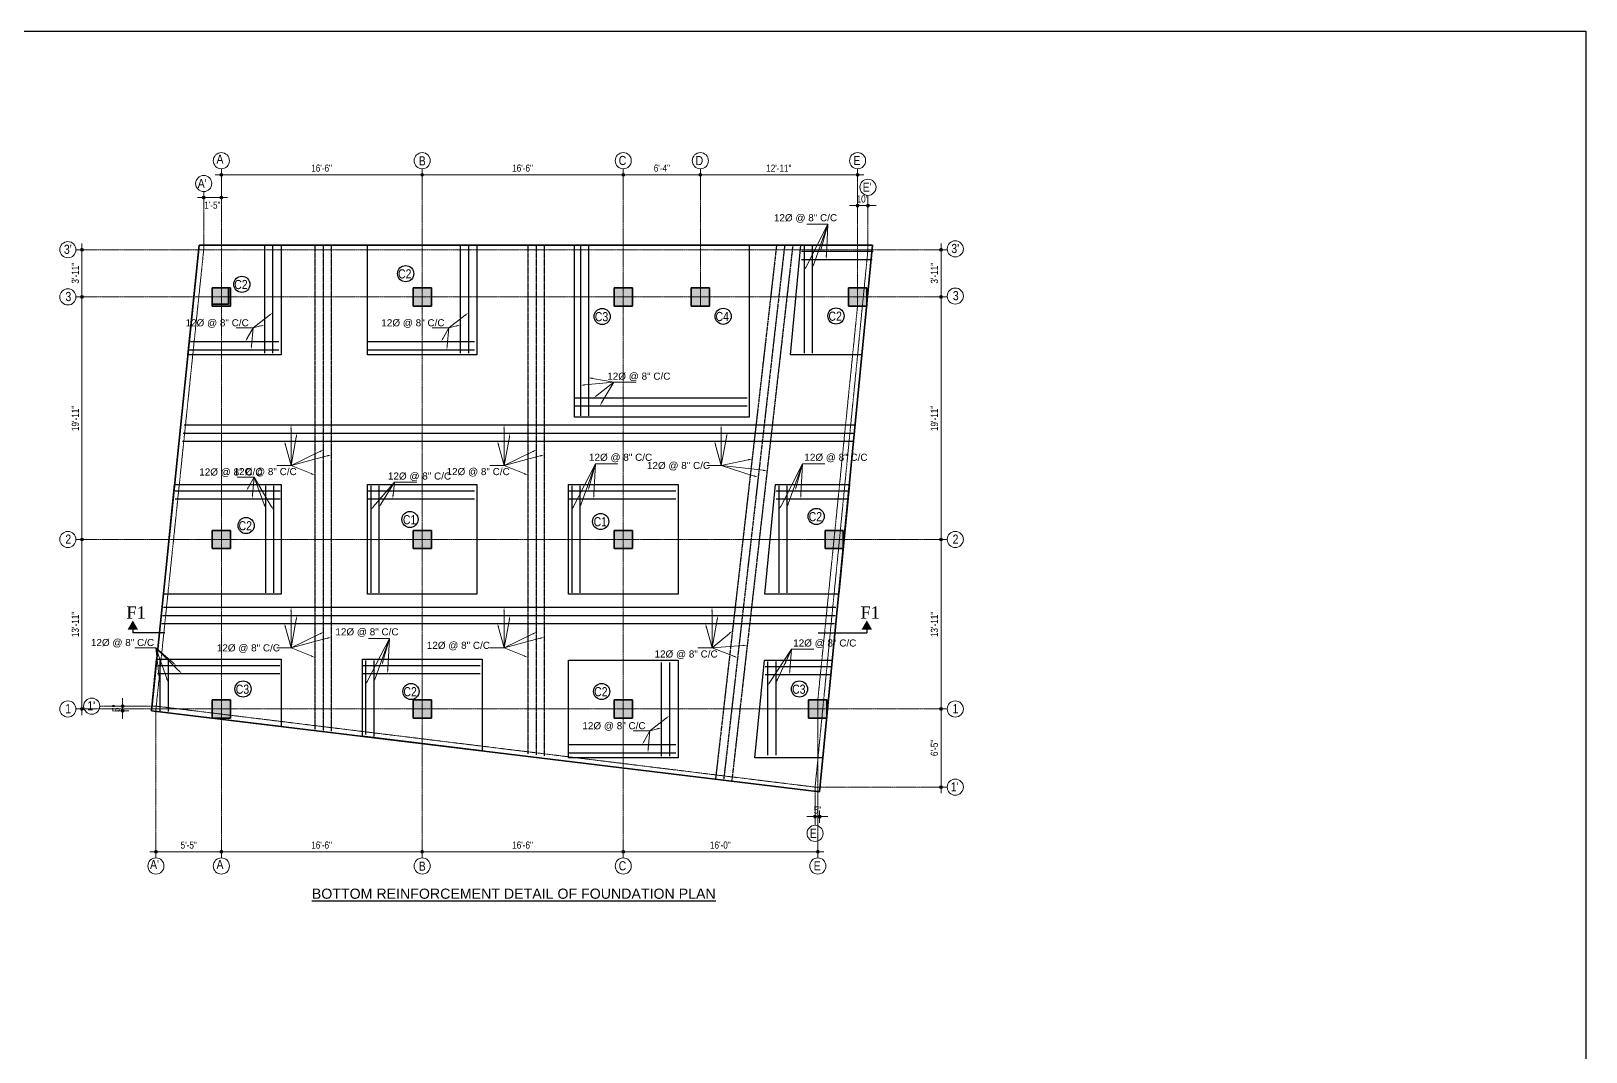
# Model space of a CAD drawing. Header units: inches. Extents: x 57837 to 133168, y 6972 to 27776.
# Drawn here: x 59982 to 61514, y 16733 to 17738 of the extents above; entities that cross this region are included whole.
import ezdxf

# ---------------------------------------------------------------- set-up
doc = ezdxf.new("R2010")
doc.units = ezdxf.units.IN
doc.header["$MEASUREMENT"] = 0
doc.linetypes.add('CENTER', pattern=[2, 1.25, -0.25, 0.25, -0.25])
doc.linetypes.add('CENTER2', pattern=[1.125, 0.75, -0.125, 0.125, -0.125])
for name, color, linetype, lineweight in [('0.15L', 210, 'Continuous', 15), ('CENTER', 9, 'CENTER', 5), ('col', 20, 'Continuous', 35), ('DIM', 2, 'Continuous', 13), ('rod position', 1, 'Continuous', 30)]:
    doc.layers.add(name, color=color, linetype=linetype, lineweight=lineweight)
doc.layers.add('LINE', color=3, linetype='Continuous')
doc.layers.add('text', color=255, linetype='Continuous')
doc.styles.add('Arial', font='arial.ttf', dxfattribs={"height": 6.5})
doc.styles.get("Standard").update_dxf_attribs({"font": 'ARIALN.TTF', "height": 7})
doc.styles.add('style1', font='times.ttf', dxfattribs={"height": 8})

msp = doc.modelspace()

# ---------------------------------------------------------------- hatches: boundary and pattern name
at = {"lineweight": 13}
h = msp.add_hatch(color=256, dxfattribs=at)
edge = h.paths.add_edge_path()
edge.add_arc((60169.3, 17596.9), 1.42, 0, 360)
h = msp.add_hatch(color=256, dxfattribs=at)
edge = h.paths.add_edge_path()
edge.add_arc((60367.3, 17596.9), 1.42, 0, 360)
h = msp.add_hatch(color=256, dxfattribs=at)
edge = h.paths.add_edge_path()
edge.add_arc((60367.3, 17596.9), 1.42, 0, 360)
h = msp.add_hatch(color=256, dxfattribs=at)
edge = h.paths.add_edge_path()
edge.add_arc((60565.5, 17596.9), 1.42, 0, 360)
h = msp.add_hatch(color=256, dxfattribs=at)
edge = h.paths.add_edge_path()
edge.add_arc((60565.5, 17596.9), 1.42, 0, 360)
h = msp.add_hatch(color=256, dxfattribs=at)
edge = h.paths.add_edge_path()
edge.add_arc((60641.5, 17596.9), 1.42, 0, 360)
h = msp.add_hatch(color=256, dxfattribs=at)
edge = h.paths.add_edge_path()
edge.add_arc((60641.5, 17596.9), 1.42, 0, 360)
h = msp.add_hatch(color=256, dxfattribs=at)
edge = h.paths.add_edge_path()
edge.add_arc((60796.5, 17596.9), 1.42, 0, 360)
h = msp.add_hatch(color=256, dxfattribs=at)
edge = h.paths.add_edge_path()
edge.add_arc((60151.9, 17574.4), 1.42, 0, 360)
h = msp.add_hatch(color=256, dxfattribs=at)
edge = h.paths.add_edge_path()
edge.add_arc((60169.3, 17574.4), 1.42, 0, 360)
h = msp.add_hatch(color=256, dxfattribs=at)
edge = h.paths.add_edge_path()
edge.add_arc((60796.5, 17566.5), 1.42, 0, 360)
h = msp.add_hatch(color=256, dxfattribs=at)
edge = h.paths.add_edge_path()
edge.add_arc((60806.7, 17566.5), 1.42, 0, 360)
h = msp.add_hatch(color=256, dxfattribs=at)
edge = h.paths.add_edge_path()
edge.add_arc((60031.9, 17523.1), 1.42, 0, 360)
h = msp.add_hatch(color=256, dxfattribs=at)
edge = h.paths.add_edge_path()
edge.add_arc((60878.8, 17523.1), 1.42, 0, 360)
h = msp.add_hatch(color=256, dxfattribs=at)
edge = h.paths.add_edge_path()
edge.add_arc((60031.9, 17476.6), 1.42, 0, 360)
h = msp.add_hatch(color=256, dxfattribs=at)
edge = h.paths.add_edge_path()
edge.add_arc((60031.9, 17476.6), 1.42, 0, 360)
h = msp.add_hatch(color=256, dxfattribs=at)
edge = h.paths.add_edge_path()
edge.add_arc((60878.8, 17476.6), 1.42, 0, 360)
h = msp.add_hatch(color=256, dxfattribs=at)
edge = h.paths.add_edge_path()
edge.add_arc((60878.8, 17476.6), 1.42, 0, 360)
h = msp.add_hatch(color=256, dxfattribs=at)
edge = h.paths.add_edge_path()
edge.add_arc((60031.9, 17237.6), 1.42, 0, 360)
h = msp.add_hatch(color=256, dxfattribs=at)
edge = h.paths.add_edge_path()
edge.add_arc((60031.9, 17237.6), 1.42, 0, 360)
h = msp.add_hatch(color=256, dxfattribs=at)
edge = h.paths.add_edge_path()
edge.add_arc((60878.8, 17237.6), 1.42, 0, 360)
h = msp.add_hatch(color=256, dxfattribs=at)
edge = h.paths.add_edge_path()
edge.add_arc((60878.8, 17237.6), 1.42, 0, 360)
h = msp.add_hatch(color=256, dxfattribs=at)
edge = h.paths.add_edge_path()
edge.add_arc((60072, 17073.4), 1.42, 0, 360)
h = msp.add_hatch(color=256, dxfattribs=at)
edge = h.paths.add_edge_path()
edge.add_arc((60031.9, 17070.6), 1.42, 0, 360)
h = msp.add_hatch(color=256, dxfattribs=at)
edge = h.paths.add_edge_path()
edge.add_arc((60072, 17068.9), 1.42, 0, 360)
h = msp.add_hatch(color=256, dxfattribs=at)
edge = h.paths.add_edge_path()
edge.add_arc((60878.8, 17070.6), 1.42, 0, 360)
h = msp.add_hatch(color=256, dxfattribs=at)
edge = h.paths.add_edge_path()
edge.add_arc((60878.8, 17070.6), 1.42, 0, 360)
h = msp.add_hatch(color=256, dxfattribs=at)
edge = h.paths.add_edge_path()
edge.add_arc((60878.8, 16993.6), 1.42, 0, 360)
h = msp.add_hatch(color=256, dxfattribs=at)
edge = h.paths.add_edge_path()
edge.add_arc((60754.6, 16964.5), 1.42, 0, 360)
h = msp.add_hatch(color=256, dxfattribs=at)
edge = h.paths.add_edge_path()
edge.add_arc((60759.1, 16964.5), 1.42, 0, 360)
h = msp.add_hatch(color=256, dxfattribs=at)
edge = h.paths.add_edge_path()
edge.add_arc((60104.8, 16929.9), 1.42, 0, 360)
h = msp.add_hatch(color=256, dxfattribs=at)
edge = h.paths.add_edge_path()
edge.add_arc((60169.3, 16929.9), 1.42, 0, 360)
h = msp.add_hatch(color=256, dxfattribs=at)
edge = h.paths.add_edge_path()
edge.add_arc((60169.3, 16929.9), 1.42, 0, 360)
h = msp.add_hatch(color=256, dxfattribs=at)
edge = h.paths.add_edge_path()
edge.add_arc((60367.3, 16929.9), 1.42, 0, 360)
h = msp.add_hatch(color=256, dxfattribs=at)
edge = h.paths.add_edge_path()
edge.add_arc((60367.3, 16929.9), 1.42, 0, 360)
h = msp.add_hatch(color=256, dxfattribs=at)
edge = h.paths.add_edge_path()
edge.add_arc((60565.5, 16929.9), 1.42, 0, 360)
h = msp.add_hatch(color=256, dxfattribs=at)
edge = h.paths.add_edge_path()
edge.add_arc((60565.5, 16929.9), 1.42, 0, 360)
h = msp.add_hatch(color=256, dxfattribs=at)
edge = h.paths.add_edge_path()
edge.add_arc((60757.3, 16929.9), 1.42, 0, 360)
at = {"layer": 'col'}
h = msp.add_hatch(color=256, dxfattribs=at)
h.paths.add_polyline_path([(60358.3, 17467.6), (60376.3, 17467.6), (60376.3, 17485.6), (60358.3, 17485.6)])
h.paths.add_polyline_path([(60358.3, 17061.6), (60376.3, 17061.6), (60376.3, 17079.6), (60358.3, 17079.6)])
h.paths.add_polyline_path([(60160.3, 17061.6), (60178.3, 17061.6), (60178.3, 17079.6), (60160.3, 17079.6)])
h.paths.add_polyline_path([(60160.3, 17467.6), (60178.3, 17467.6), (60178.3, 17485.6), (60160.3, 17485.6)])
h.paths.add_polyline_path([(60160.3, 17228.6), (60178.3, 17228.6), (60178.3, 17246.6), (60160.3, 17246.6)])
h.paths.add_polyline_path([(60358.3, 17228.6), (60376.3, 17228.6), (60376.3, 17246.6), (60358.3, 17246.6)])
h.paths.add_polyline_path([(60748.1, 17061.6), (60766.1, 17061.6), (60766.1, 17079.6), (60748.1, 17079.6)])
h.paths.add_polyline_path([(60764.4, 17228.6), (60782.4, 17228.6), (60782.4, 17246.6), (60764.4, 17246.6)])
h.paths.add_polyline_path([(60556.5, 17061.6), (60574.5, 17061.6), (60574.5, 17079.6), (60556.5, 17079.6)])
h.paths.add_polyline_path([(60556.5, 17228.6), (60574.5, 17228.6), (60574.5, 17246.6), (60556.5, 17246.6)])
h.paths.add_polyline_path([(60787.5, 17467.6), (60805.5, 17467.6), (60805.5, 17485.6), (60787.5, 17485.6)])
h.paths.add_polyline_path([(60632.5, 17467.6), (60650.5, 17467.6), (60650.5, 17485.6), (60632.5, 17485.6)])
h.paths.add_polyline_path([(60556.5, 17467.6), (60574.5, 17467.6), (60574.5, 17485.6), (60556.5, 17485.6)])

# ---------------------------------------------------------------- linework, layer by layer
at = {"color": 1}
for p, q in [((58634.5, 17738.5), (61514.5, 17738.5)), ((61514.5, 17738.5), (61514.5, 15631.1))]:
    msp.add_line(p, q, dxfattribs=at)
at = {"lineweight": 13}
for p, q in [((60175.3, 17596.9), (60163.3, 17596.9)), ((60169.3, 17590.9), (60169.3, 17602.9)), ((60361.3, 17596.9), (60373.3, 17596.9)), ((60373.3, 17596.9), (60361.3, 17596.9)), ((60367.3, 17602.9), (60367.3, 17590.9)), ((60367.3, 17590.9), (60367.3, 17602.9)), ((60571.5, 17596.9), (60559.5, 17596.9)), ((60559.5, 17596.9), (60571.5, 17596.9)), ((60565.5, 17590.9), (60565.5, 17602.9)), ((60565.5, 17602.9), (60565.5, 17590.9)), ((60635.5, 17596.9), (60647.5, 17596.9)), ((60647.5, 17596.9), (60635.5, 17596.9)), ((60641.5, 17602.9), (60641.5, 17590.9)), ((60641.5, 17590.9), (60641.5, 17602.9)), ((60790.5, 17596.9), (60802.5, 17596.9)), ((60796.5, 17602.9), (60796.5, 17590.9)), ((60157.9, 17574.4), (60145.9, 17574.4)), ((60151.9, 17568.4), (60151.9, 17580.4)), ((60163.3, 17574.4), (60175.3, 17574.4)), ((60169.3, 17580.4), (60169.3, 17568.4)), ((60790.5, 17566.5), (60802.5, 17566.5)), ((60796.5, 17572.5), (60796.5, 17560.5)), ((60812.7, 17566.5), (60800.7, 17566.5)), ((60806.7, 17560.5), (60806.7, 17572.5)), ((60025.9, 17523.1), (60037.9, 17523.1)), ((60031.9, 17517.1), (60031.9, 17529.1)), ((60872.8, 17523.1), (60884.8, 17523.1)), ((60878.8, 17517.1), (60878.8, 17529.1)), ((60037.9, 17476.6), (60025.9, 17476.6)), ((60025.9, 17476.6), (60037.9, 17476.6)), ((60031.9, 17482.6), (60031.9, 17470.6)), ((60031.9, 17470.6), (60031.9, 17482.6)), ((60872.8, 17476.6), (60884.8, 17476.6)), ((60884.8, 17476.6), (60872.8, 17476.6)), ((60878.8, 17470.6), (60878.8, 17482.6)), ((60878.8, 17482.6), (60878.8, 17470.6)), ((60031.9, 17231.6), (60031.9, 17243.6)), ((60031.9, 17243.6), (60031.9, 17231.6)), ((60878.8, 17231.6), (60878.8, 17243.6)), ((60878.8, 17243.6), (60878.8, 17231.6)), ((60025.9, 17237.6), (60037.9, 17237.6)), ((60037.9, 17237.6), (60025.9, 17237.6)), ((60872.8, 17237.6), (60884.8, 17237.6)), ((60884.8, 17237.6), (60872.8, 17237.6)), ((60031.9, 17076.6), (60031.9, 17064.6)), ((60072, 17079.4), (60072, 17067.4)), ((60072, 17062.9), (60072, 17074.9)), ((60878.8, 17076.6), (60878.8, 17064.6)), ((60878.8, 17064.6), (60878.8, 17076.6)), ((60037.9, 17070.6), (60025.9, 17070.6)), ((60078, 17073.4), (60066, 17073.4)), ((60066, 17068.9), (60078, 17068.9)), ((60884.8, 17070.6), (60872.8, 17070.6)), ((60872.8, 17070.6), (60884.8, 17070.6)), ((60878.8, 16999.6), (60878.8, 16987.6)), ((60884.8, 16993.6), (60872.8, 16993.6)), ((60754.6, 16970.5), (60754.6, 16958.5)), ((60759.1, 16958.5), (60759.1, 16970.5)), ((60748.6, 16964.5), (60760.6, 16964.5)), ((60765.1, 16964.5), (60753.1, 16964.5)), ((60110.8, 16929.9), (60098.8, 16929.9)), ((60104.8, 16923.9), (60104.8, 16935.9)), ((60175.3, 16929.9), (60163.3, 16929.9)), ((60163.3, 16929.9), (60175.3, 16929.9)), ((60169.3, 16923.9), (60169.3, 16935.9)), ((60169.3, 16935.9), (60169.3, 16923.9)), ((60361.3, 16929.9), (60373.3, 16929.9)), ((60373.3, 16929.9), (60361.3, 16929.9)), ((60367.3, 16935.9), (60367.3, 16923.9)), ((60367.3, 16923.9), (60367.3, 16935.9)), ((60559.5, 16929.9), (60571.5, 16929.9)), ((60571.5, 16929.9), (60559.5, 16929.9)), ((60565.5, 16935.9), (60565.5, 16923.9)), ((60565.5, 16923.9), (60565.5, 16935.9)), ((60751.3, 16929.9), (60763.3, 16929.9)), ((60757.3, 16935.9), (60757.3, 16923.9))]:
    msp.add_line(p, q, dxfattribs=at)
at = {"color": 6}
for p, q in [((60136.3, 17419.6), (60147.4, 17527.6)), ((60147.4, 17527.6), (60228.3, 17527.6)), ((60228.3, 17527.6), (60228.3, 17419.6)), ((60313.3, 17527.6), (60421.3, 17527.6)), ((60313.3, 17419.6), (60313.3, 17527.6)), ((60421.3, 17527.6), (60421.3, 17419.6)), ((60517.5, 17527.6), (60689.5, 17527.6)), ((60517.5, 17358), (60517.5, 17527.6)), ((60689.5, 17527.6), (60689.5, 17358)), ((60730.2, 17419.6), (60740.7, 17527.6)), ((60740.7, 17527.6), (60811.2, 17527.6)), ((60811.2, 17527.6), (60800.7, 17419.6)), ((60228.3, 17419.6), (60136.3, 17419.6)), ((60421.3, 17419.6), (60313.3, 17419.6)), ((60800.7, 17419.6), (60730.2, 17419.6)), ((60689.5, 17358), (60517.5, 17358)), ((60112.1, 17183.6), (60123.2, 17291.6)), ((60123.2, 17291.6), (60228.3, 17291.6)), ((60228.3, 17291.6), (60228.3, 17183.6)), ((60313.3, 17291.6), (60421.3, 17291.6)), ((60313.3, 17183.6), (60313.3, 17291.6)), ((60421.3, 17291.6), (60421.3, 17183.6)), ((60511.5, 17291.6), (60619.5, 17291.6)), ((60511.5, 17183.6), (60511.5, 17291.6)), ((60619.5, 17291.6), (60619.5, 17183.6)), ((60705, 17183.6), (60715.6, 17291.6)), ((60715.6, 17291.6), (60788.4, 17291.6)), ((60788.4, 17291.6), (60777.9, 17183.6)), ((60228.3, 17183.6), (60112.1, 17183.6)), ((60421.3, 17183.6), (60313.3, 17183.6)), ((60619.5, 17183.6), (60511.5, 17183.6)), ((60777.9, 17183.6), (60705, 17183.6)), ((60100.3, 17068.9), (60105.5, 17119.6)), ((60105.5, 17119.6), (60228.3, 17119.6)), ((60228.3, 17119.6), (60228.3, 17053.4)), ((60308.3, 17119.6), (60426.3, 17119.6)), ((60308.3, 17043.7), (60308.3, 17119.6)), ((60426.3, 17119.6), (60426.3, 17029.4)), ((60511.5, 17118.6), (60619.5, 17118.6)), ((60511.5, 17022.6), (60511.5, 17118.6)), ((60619.5, 17118.6), (60619.5, 17022.6)), ((60695.2, 17022.6), (60704.6, 17118.6)), ((60704.6, 17118.6), (60771.6, 17118.6)), ((60771.6, 17118.6), (60762.4, 17022.6)), ((60228.3, 17053.4), (60100.3, 17068.9)), ((60426.3, 17029.4), (60308.3, 17043.7)), ((60619.5, 17022.6), (60511.5, 17022.6)), ((60762.4, 17022.6), (60695.2, 17022.6))]:
    msp.add_line(p, q, dxfattribs=at)
at = {"lineweight": 13}
for centre in [(60169.3, 17596.9), (60367.3, 17596.9), (60367.3, 17596.9), (60565.5, 17596.9), (60565.5, 17596.9), (60641.5, 17596.9), (60641.5, 17596.9), (60796.5, 17596.9), (60151.9, 17574.4), (60169.3, 17574.4), (60796.5, 17566.5), (60806.7, 17566.5), (60031.9, 17523.1), (60878.8, 17523.1), (60031.9, 17476.6), (60031.9, 17476.6), (60878.8, 17476.6), (60878.8, 17476.6), (60031.9, 17237.6), (60031.9, 17237.6), (60878.8, 17237.6), (60878.8, 17237.6), (60072, 17073.4), (60031.9, 17070.6), (60072, 17068.9), (60878.8, 17070.6), (60878.8, 17070.6), (60878.8, 16993.6), (60754.6, 16964.5), (60759.1, 16964.5), (60104.8, 16929.9), (60169.3, 16929.9), (60169.3, 16929.9), (60367.3, 16929.9), (60367.3, 16929.9), (60565.5, 16929.9), (60565.5, 16929.9), (60757.3, 16929.9)]:
    msp.add_circle(centre, 1.42, dxfattribs=at)
at = {"layer": '0.15L', "lineweight": 18}
for centre in [(60169.3, 17610.8), (60367.3, 17610.8), (60565.5, 17610.8), (60641.5, 17610.8), (60796.5, 17610.8), (60151.9, 17588.3), (60806.7, 17584.6), (60018, 17523.1), (60892.8, 17523.9), (60018, 17476.6), (60892.8, 17477.4), (60018, 17237.6), (60892.8, 17237.6), (60018, 17070.6), (60041.5, 17073.4), (60892.8, 17070.6), (60892.8, 16993.6), (60754.6, 16948), (60104.8, 16915.9), (60169.3, 16915.9), (60367.3, 16915.9), (60565.5, 16915.9), (60757.3, 16915.9)]:
    msp.add_circle(centre, 7.95, dxfattribs=at)
at = {"layer": 'CENTER'}
for p, q in [((60169.3, 17596.9), (60169.3, 16929.9)), ((60367.3, 17596.9), (60367.3, 16929.9)), ((60565.5, 17596.9), (60565.5, 16929.9)), ((60641.5, 17602.9), (60641.5, 17467.6)), ((60796.5, 17468), (60796.5, 17596.9)), ((60884.8, 17476.6), (60031.9, 17476.6)), ((60757.3, 17079.6), (60796.5, 17468)), ((60884.8, 17237.6), (60031.9, 17237.6)), ((60757.3, 16929.9), (60757.3, 17079.6)), ((60884.8, 17070.6), (60031.9, 17070.6))]:
    msp.add_line(p, q, dxfattribs=at)
at = {"layer": 'CENTER', "color": 8, "true_color": 0x707070}
for p, q in [((60151.9, 17523.1), (60151.9, 17580.4)), ((60806.7, 17576.6), (60806.7, 17523.1)), ((60884.8, 17523.1), (60031.9, 17523.1)), ((60104.8, 17070.6), (60151.9, 17523.1)), ((60806.7, 17523.1), (60754.6, 16993.6)), ((60049.5, 17073.4), (60105.1, 17073.4)), ((60104.8, 16923.9), (60104.8, 17070.6)), ((60105.1, 17073.4), (60754.6, 16993.6)), ((60754.6, 16993.6), (60884.8, 16993.6)), ((60754.6, 16993.6), (60754.6, 16956))]:
    msp.add_line(p, q, dxfattribs=at)
at = {"layer": 'col'}
for p, q in [((60147.4, 17527.6), (60100.3, 17068.9)), ((60811.2, 17527.6), (60147.4, 17527.6)), ((60759.1, 16989.1), (60811.2, 17527.6)), ((60178.3, 17485.6), (60160.3, 17485.6)), ((60160.3, 17485.6), (60160.3, 17467.6)), ((60176.3, 17485.6), (60160.3, 17485.6)), ((60160.3, 17485.6), (60160.3, 17469.6)), ((60176.3, 17469.6), (60176.3, 17485.6)), ((60178.3, 17467.6), (60178.3, 17485.6)), ((60376.3, 17485.6), (60358.3, 17485.6)), ((60358.3, 17485.6), (60358.3, 17467.6)), ((60376.3, 17467.6), (60376.3, 17485.6)), ((60574.5, 17485.6), (60556.5, 17485.6)), ((60556.5, 17485.6), (60556.5, 17467.6)), ((60574.5, 17467.6), (60574.5, 17485.6)), ((60650.5, 17485.6), (60632.5, 17485.6)), ((60632.5, 17485.6), (60632.5, 17467.6)), ((60650.5, 17467.6), (60650.5, 17485.6)), ((60805.5, 17485.6), (60787.5, 17485.6)), ((60787.5, 17485.6), (60787.5, 17467.6)), ((60805.5, 17467.6), (60805.5, 17485.6)), ((60160.3, 17469.6), (60176.3, 17469.6)), ((60160.3, 17467.6), (60178.3, 17467.6)), ((60358.3, 17467.6), (60376.3, 17467.6)), ((60556.5, 17467.6), (60574.5, 17467.6)), ((60632.5, 17467.6), (60650.5, 17467.6)), ((60787.5, 17467.6), (60805.5, 17467.6)), ((60178.3, 17246.6), (60160.3, 17246.6)), ((60160.3, 17246.6), (60160.3, 17228.6)), ((60178.3, 17228.6), (60178.3, 17246.6)), ((60376.3, 17246.6), (60358.3, 17246.6)), ((60358.3, 17246.6), (60358.3, 17228.6)), ((60376.3, 17228.6), (60376.3, 17246.6)), ((60574.5, 17246.6), (60556.5, 17246.6)), ((60556.5, 17246.6), (60556.5, 17228.6)), ((60574.5, 17228.6), (60574.5, 17246.6)), ((60782.4, 17246.6), (60764.4, 17246.6)), ((60764.4, 17246.6), (60764.4, 17228.6)), ((60782.4, 17228.6), (60782.4, 17246.6)), ((60160.3, 17228.6), (60178.3, 17228.6)), ((60358.3, 17228.6), (60376.3, 17228.6)), ((60556.5, 17228.6), (60574.5, 17228.6)), ((60764.4, 17228.6), (60782.4, 17228.6)), ((60178.3, 17079.6), (60160.3, 17079.6)), ((60160.3, 17079.6), (60160.3, 17061.6)), ((60178.3, 17061.6), (60178.3, 17079.6)), ((60376.3, 17079.6), (60358.3, 17079.6)), ((60358.3, 17079.6), (60358.3, 17061.6)), ((60376.3, 17061.6), (60376.3, 17079.6)), ((60574.5, 17079.6), (60556.5, 17079.6)), ((60556.5, 17079.6), (60556.5, 17061.6)), ((60574.5, 17061.6), (60574.5, 17079.6)), ((60766.1, 17079.6), (60748.1, 17079.6)), ((60748.1, 17079.6), (60748.1, 17061.6)), ((60766.1, 17061.6), (60766.1, 17079.6)), ((60100.3, 17068.9), (60759.1, 16989.1)), ((60160.3, 17061.6), (60178.3, 17061.6)), ((60358.3, 17061.6), (60376.3, 17061.6)), ((60556.5, 17061.6), (60574.5, 17061.6)), ((60748.1, 17061.6), (60766.1, 17061.6))]:
    msp.add_line(p, q, dxfattribs=at)
at = {"layer": 'DIM'}
for p, q in [((60173.3, 17596.9), (60363.3, 17596.9)), ((60561.5, 17596.9), (60371.3, 17596.9)), ((60569.5, 17596.9), (60637.5, 17596.9)), ((60645.5, 17596.9), (60792.5, 17596.9)), ((60165.3, 17574.4), (60155.9, 17574.4)), ((60792.5, 17566.5), (60788.5, 17566.5)), ((60796.5, 17566.5), (60806.7, 17566.5)), ((60810.7, 17566.5), (60814.7, 17566.5)), ((60031.9, 17480.6), (60031.9, 17519.1)), ((60878.8, 17519.1), (60878.8, 17480.6)), ((60031.9, 17472.6), (60031.9, 17241.6)), ((60878.8, 17241.6), (60878.8, 17472.6)), ((60031.9, 17074.6), (60031.9, 17233.6)), ((60878.8, 17074.6), (60878.8, 17233.6)), ((60072, 17077.4), (60072, 17081.4)), ((60072, 17068.9), (60072, 17073.4)), ((60072, 17064.9), (60072, 17060.9)), ((60878.8, 17066.6), (60878.8, 16997.6)), ((60750.6, 16964.5), (60746.6, 16964.5)), ((60754.6, 16964.5), (60759.1, 16964.5)), ((60763.1, 16964.5), (60767.1, 16964.5)), ((60165.3, 16929.9), (60108.8, 16929.9)), ((60173.3, 16929.9), (60363.3, 16929.9)), ((60371.3, 16929.9), (60561.5, 16929.9)), ((60569.5, 16929.9), (60753.3, 16929.9))]:
    msp.add_line(p, q, dxfattribs=at)
at = {"layer": 'DIM', "lineweight": 13}
for p, q in [((60745.7, 17506.2), (60767.3, 17548.1)), ((60767.3, 17548.1), (60746.5, 17548.1)), ((60767.3, 17548.1), (60746.5, 17548.1)), ((60767.3, 17548.1), (60746.5, 17548.1)), ((60767.3, 17548.1), (60746.5, 17548.1)), ((60753.2, 17508.7), (60767.3, 17548.1)), ((60760.9, 17525.3), (60767.3, 17548.1)), ((60765.7, 17517.5), (60767.3, 17548.1)), ((60216.7, 17458.5), (60200.5, 17446.1)), ((60409.7, 17458.5), (60393.5, 17446.1)), ((60200.5, 17446.1), (60184, 17446.1)), ((60200.5, 17446.1), (60184, 17446.1)), ((60200.5, 17446.1), (60184, 17446.1)), ((60200.5, 17446.1), (60184, 17446.1)), ((60194.9, 17436), (60200.5, 17446.1)), ((60199, 17428.5), (60200.5, 17446.1)), ((60208, 17448), (60200.5, 17446.1)), ((60393.5, 17446.1), (60377, 17446.1)), ((60393.5, 17446.1), (60377, 17446.1)), ((60393.5, 17446.1), (60377, 17446.1)), ((60393.5, 17446.1), (60377, 17446.1)), ((60387.9, 17436), (60393.5, 17446.1)), ((60392, 17428.5), (60393.5, 17446.1)), ((60401, 17448), (60393.5, 17446.1)), ((60527.2, 17389.8), (60556.2, 17392.5)), ((60535.2, 17396.3), (60556.2, 17392.5)), ((60539.9, 17379.8), (60556.2, 17392.5)), ((60544.4, 17372.8), (60556.2, 17392.5)), ((60556.2, 17392.5), (60578.2, 17392.5)), ((60556.2, 17392.5), (60578.2, 17392.5)), ((60556.2, 17392.5), (60578.2, 17392.5)), ((60556.2, 17392.5), (60578.2, 17392.5)), ((60238, 17346.5), (60238, 17310.4)), ((60243.2, 17338.5), (60238, 17310.4)), ((60448, 17346.5), (60448, 17310.4)), ((60453.2, 17338.5), (60448, 17310.4)), ((60662, 17346.5), (60662, 17310.4)), ((60667.2, 17338.5), (60662, 17310.4)), ((60232.5, 17330.6), (60238, 17310.4)), ((60266.4, 17324.2), (60238, 17310.4)), ((60442.5, 17330.6), (60448, 17310.4)), ((60476.4, 17324.2), (60448, 17310.4)), ((60656.5, 17330.6), (60662, 17310.4)), ((60238, 17310.4), (60224, 17310.4)), ((60273.6, 17319.9), (60238, 17310.4)), ((60257.8, 17302.5), (60238, 17310.4)), ((60448, 17310.4), (60434, 17310.4)), ((60483.6, 17319.9), (60448, 17310.4)), ((60467.8, 17302.5), (60448, 17310.4)), ((60516.6, 17270.2), (60538.2, 17312.1)), ((60524.1, 17272.7), (60538.2, 17312.1)), ((60531.8, 17289.3), (60538.2, 17312.1)), ((60536.6, 17281.5), (60538.2, 17312.1)), ((60538.2, 17312.1), (60560.2, 17312.1)), ((60538.2, 17312.1), (60560.2, 17312.1)), ((60538.2, 17312.1), (60560.2, 17312.1)), ((60538.2, 17312.1), (60560.2, 17312.1)), ((60662, 17310.4), (60648, 17310.4)), ((60688.6, 17316.1), (60662, 17310.4)), ((60694.7, 17300.1), (60662, 17310.4)), ((60703.3, 17305.8), (60662, 17310.4)), ((60720.7, 17270.2), (60742.3, 17312.1)), ((60728.2, 17272.7), (60742.3, 17312.1)), ((60735.9, 17289.3), (60742.3, 17312.1)), ((60740.7, 17281.5), (60742.3, 17312.1)), ((60742.3, 17312.1), (60764.3, 17312.1)), ((60742.3, 17312.1), (60764.3, 17312.1)), ((60742.3, 17312.1), (60764.3, 17312.1)), ((60742.3, 17312.1), (60764.3, 17312.1)), ((60201.5, 17299.1), (60185, 17299.1)), ((60201.5, 17299.1), (60185, 17299.1)), ((60201.5, 17299.1), (60185, 17299.1)), ((60201.5, 17299.1), (60185, 17299.1)), ((60195.9, 17289), (60201.5, 17299.1)), ((60200, 17281.5), (60201.5, 17299.1)), ((60218.8, 17269.9), (60201.5, 17299.1)), ((60211.5, 17272.2), (60201.5, 17299.1)), ((60319.1, 17269.7), (60340, 17294.1)), ((60326.6, 17272.4), (60340, 17294.1)), ((60335.1, 17288.5), (60340, 17294.1)), ((60338.6, 17281.5), (60340, 17294.1)), ((60340, 17294.1), (60362, 17294.1)), ((60340, 17294.1), (60362, 17294.1)), ((60340, 17294.1), (60362, 17294.1)), ((60340, 17294.1), (60362, 17294.1)), ((60238, 17166.8), (60238, 17130.7)), ((60448, 17166.8), (60448, 17130.7)), ((60653, 17166.8), (60653, 17130.7)), ((60243.2, 17158.9), (60238, 17130.7)), ((60453.2, 17158.9), (60448, 17130.7)), ((60658.2, 17158.9), (60653, 17130.7)), ((60232.5, 17151), (60238, 17130.7)), ((60266.4, 17144.6), (60238, 17130.7)), ((60273.6, 17140.3), (60238, 17130.7)), ((60313.4, 17098.2), (60335, 17140.1)), ((60335, 17140.1), (60314.2, 17140.1)), ((60335, 17140.1), (60314.2, 17140.1)), ((60335, 17140.1), (60314.2, 17140.1)), ((60335, 17140.1), (60314.2, 17140.1)), ((60320.9, 17100.7), (60335, 17140.1)), ((60328.6, 17117.3), (60335, 17140.1)), ((60333.4, 17109.5), (60335, 17140.1)), ((60442.5, 17151), (60448, 17130.7)), ((60476.4, 17144.6), (60448, 17130.7)), ((60483.6, 17140.3), (60448, 17130.7)), ((60647.5, 17151), (60653, 17130.7)), ((60670.1, 17145.1), (60653, 17130.7)), ((60104.8, 17130.7), (60083.9, 17130.7)), ((60104.8, 17130.7), (60083.9, 17130.7)), ((60104.8, 17130.7), (60083.9, 17130.7)), ((60104.8, 17130.7), (60083.9, 17130.7)), ((60115.4, 17100.7), (60104.8, 17130.7)), ((60121.7, 17116.1), (60104.8, 17130.7)), ((60108.3, 17098.6), (60104.8, 17130.7)), ((60127.5, 17108.3), (60104.8, 17130.7)), ((60238, 17130.7), (60224, 17130.7)), ((60257.8, 17122.8), (60238, 17130.7)), ((60448, 17130.7), (60434, 17130.7)), ((60467.8, 17122.8), (60448, 17130.7)), ((60653, 17130.7), (60639, 17130.7)), ((60683.7, 17133.1), (60653, 17130.7)), ((60674.4, 17122.6), (60653, 17130.7)), ((60710, 17097), (60731.3, 17129.6)), ((60717.5, 17099.6), (60731.3, 17129.6)), ((60725.4, 17116.2), (60731.3, 17129.6)), ((60729.8, 17108.5), (60731.3, 17129.6)), ((60731.3, 17129.6), (60753.3, 17129.6)), ((60731.3, 17129.6), (60753.3, 17129.6)), ((60731.3, 17129.6), (60753.3, 17129.6)), ((60731.3, 17129.6), (60753.3, 17129.6)), ((60607.9, 17061.5), (60591.7, 17049.1)), ((60591.7, 17049.1), (60575.2, 17049.1)), ((60591.7, 17049.1), (60575.2, 17049.1)), ((60591.7, 17049.1), (60575.2, 17049.1)), ((60591.7, 17049.1), (60575.2, 17049.1)), ((60586.1, 17039), (60591.7, 17049.1)), ((60590.2, 17031.5), (60591.7, 17049.1)), ((60599.2, 17051), (60591.7, 17049.1))]:
    msp.add_line(p, q, dxfattribs=at)
for points in [[(60761.6, 17525.2), (60759.8, 17521.5), (60760.3, 17525.5)], [(60746.3, 17505.9), (60743.8, 17502.6), (60745.1, 17506.5)], [(60753.8, 17508.5), (60751.8, 17505), (60752.6, 17509)], [(60766.4, 17517.4), (60765.5, 17513.5), (60765, 17517.5)], [(60216.3, 17459.1), (60219.8, 17461), (60217.1, 17458)], [(60409.3, 17459.1), (60412.8, 17461), (60410.1, 17458)], [(60207.8, 17448.6), (60211.8, 17449), (60208.1, 17447.4)], [(60400.8, 17448.6), (60404.8, 17449), (60401.1, 17447.4)], [(60195.5, 17435.7), (60193, 17432.5), (60194.3, 17436.3)], [(60199.6, 17428.4), (60198.6, 17424.5), (60198.3, 17428.5)], [(60388.5, 17435.7), (60386, 17432.5), (60387.3, 17436.3)], [(60392.6, 17428.4), (60391.6, 17424.5), (60391.3, 17428.5)], [(60535.1, 17395.6), (60531.2, 17397), (60535.3, 17396.9)], [(60527.3, 17389.2), (60523.2, 17389.5), (60527.2, 17390.5)], [(60540.3, 17379.3), (60536.7, 17377.3), (60539.5, 17380.3)], [(60545, 17372.4), (60542.4, 17369.3), (60543.9, 17373.1)], [(60237.3, 17346.5), (60238, 17350.5), (60238.6, 17346.5)], [(60242.6, 17338.7), (60244, 17342.5), (60243.9, 17338.4)], [(60447.3, 17346.5), (60448, 17350.5), (60448.6, 17346.5)], [(60452.6, 17338.7), (60454, 17342.5), (60453.9, 17338.4)], [(60661.3, 17346.5), (60662, 17350.5), (60662.6, 17346.5)], [(60666.6, 17338.7), (60668, 17342.5), (60667.9, 17338.4)], [(60231.9, 17330.4), (60231.5, 17334.5), (60233.2, 17330.8)], [(60266.1, 17324.8), (60270, 17326), (60266.7, 17323.6)], [(60273.4, 17320.6), (60277.5, 17321), (60273.8, 17319.3)], [(60441.9, 17330.4), (60441.5, 17334.5), (60443.2, 17330.8)], [(60476.1, 17324.8), (60480, 17326), (60476.7, 17323.6)], [(60483.4, 17320.6), (60487.5, 17321), (60483.8, 17319.3)], [(60655.9, 17330.4), (60655.5, 17334.5), (60657.2, 17330.8)], [(60688.4, 17316.7), (60692.5, 17316.9), (60688.7, 17315.4)], [(60703.4, 17306.4), (60707.3, 17305.3), (60703.2, 17305.1)], [(60258, 17303.1), (60261.5, 17301), (60257.5, 17301.8)], [(60468, 17303.1), (60471.5, 17301), (60467.5, 17301.8)], [(60532.5, 17289.2), (60530.7, 17285.5), (60531.2, 17289.5)], [(60694.9, 17300.8), (60698.5, 17298.9), (60694.5, 17299.5)], [(60736.5, 17289.2), (60734.8, 17285.5), (60735.3, 17289.5)], [(60196.5, 17288.7), (60194, 17285.5), (60195.3, 17289.3)], [(60200.6, 17281.4), (60199.6, 17277.5), (60199.3, 17281.5)], [(60335.7, 17288.1), (60332.5, 17285.5), (60334.6, 17288.9)], [(60339.3, 17281.4), (60338.2, 17277.5), (60337.9, 17281.5)], [(60537.2, 17281.4), (60536.4, 17277.5), (60535.9, 17281.5)], [(60741.3, 17281.4), (60740.5, 17277.5), (60740, 17281.5)], [(60212.1, 17272.5), (60212.8, 17268.5), (60210.8, 17272)], [(60219.4, 17270.3), (60220.8, 17266.5), (60218.2, 17269.6)], [(60319.6, 17269.2), (60316.5, 17266.6), (60318.6, 17270.1)], [(60327.2, 17272), (60324.5, 17269), (60326.1, 17272.7)], [(60517.2, 17269.9), (60514.7, 17266.6), (60516, 17270.5)], [(60524.7, 17272.5), (60522.7, 17269), (60523.5, 17273)], [(60721.2, 17269.9), (60718.8, 17266.6), (60720.1, 17270.5)], [(60728.8, 17272.5), (60726.8, 17269), (60727.5, 17273)], [(60237.3, 17166.8), (60238, 17170.8), (60238.6, 17166.8)], [(60447.3, 17166.8), (60448, 17170.8), (60448.6, 17166.8)], [(60652.3, 17166.8), (60653, 17170.8), (60653.6, 17166.8)], [(60231.9, 17150.8), (60231.5, 17154.8), (60233.2, 17151.1)], [(60242.6, 17159), (60244, 17162.8), (60243.9, 17158.8)], [(60441.9, 17150.8), (60441.5, 17154.8), (60443.2, 17151.1)], [(60452.6, 17159), (60454, 17162.8), (60453.9, 17158.8)], [(60646.9, 17150.8), (60646.5, 17154.8), (60648.2, 17151.1)], [(60657.6, 17159), (60659, 17162.8), (60658.9, 17158.8)], [(60266.1, 17145.2), (60270, 17146.3), (60266.7, 17144)], [(60273.4, 17140.9), (60277.5, 17141.3), (60273.8, 17139.6)], [(60476.1, 17145.2), (60480, 17146.3), (60476.7, 17144)], [(60483.4, 17140.9), (60487.5, 17141.3), (60483.8, 17139.6)], [(60669.6, 17145.6), (60673.1, 17147.7), (60670.5, 17144.6)], [(60258, 17123.4), (60261.5, 17121.3), (60257.5, 17122.2)], [(60468, 17123.4), (60471.5, 17121.3), (60467.5, 17122.2)], [(60674.7, 17123.2), (60678.2, 17121.1), (60674.2, 17121.9)], [(60683.6, 17133.8), (60687.7, 17133.5), (60683.7, 17132.5)], [(60122.1, 17116.6), (60124.7, 17113.5), (60121.2, 17115.6)], [(60128, 17108.8), (60130.3, 17105.5), (60127, 17107.8)], [(60329.3, 17117.2), (60327.5, 17113.5), (60328, 17117.5)], [(60334, 17109.4), (60333.2, 17105.5), (60332.7, 17109.5)], [(60726, 17115.9), (60723.8, 17112.5), (60724.8, 17116.4)], [(60730.4, 17108.4), (60729.5, 17104.5), (60729.1, 17108.5)], [(60108.9, 17098.7), (60108.7, 17094.6), (60107.6, 17098.5)], [(60116, 17101), (60116.7, 17097), (60114.7, 17100.5)], [(60314, 17097.9), (60311.5, 17094.6), (60312.8, 17098.5)], [(60321.5, 17100.5), (60319.5, 17097), (60320.3, 17101)], [(60710.6, 17096.6), (60707.8, 17093.6), (60709.4, 17097.3)], [(60718.1, 17099.3), (60715.8, 17096), (60716.9, 17099.9)], [(60607.5, 17062.1), (60611, 17064), (60608.3, 17061)], [(60599, 17051.7), (60603, 17052), (60599.3, 17050.4)], [(60586.7, 17038.7), (60584.2, 17035.5), (60585.5, 17039.3)], [(60590.8, 17031.4), (60589.8, 17027.5), (60589.5, 17031.5)]]:
    msp.add_solid(points, dxfattribs=at)
at = {"layer": 'DIM'}
for points in [[(60076.8, 17148.6), (60082, 17157.8), (60087.3, 17148.6)], [(60800.3, 17148.6), (60805.6, 17157.8), (60810.9, 17148.6)]]:
    msp.add_solid(points, dxfattribs=at)
at = {"layer": 'LINE'}
for p, q in [((60082, 17148.6), (60082, 17145.6)), ((60113.6, 17145.6), (60082, 17145.6)), ((60757.6, 17145.6), (60805.6, 17145.6)), ((60805.6, 17148.6), (60805.6, 17145.6))]:
    msp.add_line(p, q, dxfattribs=at)
at = {"layer": 'rod position'}
for p, q in [((60211.8, 17526.5), (60211.8, 17421)), ((60219.8, 17526.5), (60219.8, 17421)), ((60404.8, 17526.5), (60404.8, 17421)), ((60412.8, 17526.5), (60412.8, 17421)), ((60523.2, 17526.5), (60523.2, 17359.5)), ((60531.2, 17526.5), (60531.2, 17359.5)), ((60741.3, 17521.5), (60812, 17521.5)), ((60743.8, 17526.5), (60743.8, 17421)), ((60751.8, 17526.5), (60751.8, 17421)), ((60741.3, 17513.5), (60811, 17513.5)), ((60139, 17432.5), (60226, 17432.5)), ((60314, 17432.5), (60419, 17432.5)), ((60137.5, 17424.5), (60226, 17424.5)), ((60314, 17424.5), (60419, 17424.5)), ((60518.2, 17377.3), (60687.5, 17377.3)), ((60518.2, 17369.3), (60687.5, 17369.3)), ((60131.8, 17342.5), (60792.4, 17342.5)), ((60132.6, 17350.5), (60793.2, 17350.5)), ((60131, 17334.5), (60791.6, 17334.5)), ((60212.8, 17290.5), (60212.8, 17185)), ((60220.8, 17290.5), (60220.8, 17185)), ((60316.5, 17290.5), (60316.5, 17185)), ((60324.5, 17290.5), (60324.5, 17185)), ((60514.7, 17290.5), (60514.7, 17185)), ((60522.7, 17290.5), (60522.7, 17185)), ((60718.8, 17290.5), (60718.8, 17185)), ((60726.8, 17290.5), (60726.8, 17185)), ((60123.8, 17285.5), (60227.3, 17285.5)), ((60123.8, 17277.5), (60227.3, 17277.5)), ((60314, 17285.5), (60419, 17285.5)), ((60314, 17277.5), (60419, 17277.5)), ((60512.2, 17285.5), (60617.2, 17285.5)), ((60512.2, 17277.5), (60617.2, 17277.5)), ((60716.3, 17285.5), (60787, 17285.5)), ((60716.3, 17277.5), (60786, 17277.5)), ((60112.3, 17170.8), (60775.2, 17170.8)), ((60110.6, 17154.8), (60773.6, 17154.8)), ((60111.4, 17162.8), (60774.4, 17162.8)), ((60106.2, 17113.5), (60227, 17113.5)), ((60106.2, 17105.5), (60227, 17105.5)), ((60108.7, 17118.5), (60108.7, 17068.5)), ((60116.7, 17118.5), (60116.7, 17068)), ((60309, 17113.5), (60424.5, 17113.5)), ((60309, 17105.5), (60424.5, 17105.5)), ((60311.5, 17118.5), (60311.5, 17045.5)), ((60319.5, 17118.5), (60319.5, 17043.5)), ((60603, 17116.5), (60603, 17024)), ((60611, 17116.5), (60611, 17024)), ((60705.3, 17112.5), (60770.5, 17112.5)), ((60707.8, 17117.5), (60707.8, 17025)), ((60715.8, 17117.5), (60715.8, 17025)), ((60705.3, 17104.5), (60769.5, 17104.5)), ((60512.2, 17035.5), (60617.2, 17035.5)), ((60512.2, 17027.5), (60617.2, 17027.5))]:
    msp.add_line(p, q, dxfattribs=at)
at = {"layer": 'rod position', "color": 3, "linetype": 'CENTER2'}
for p, q in [((60261.5, 17526.6), (60261.5, 17050.4)), ((60269.5, 17526.6), (60269.5, 17049.4)), ((60277.5, 17526.6), (60277.5, 17048.5)), ((60471.5, 17526.6), (60471.5, 17026.5)), ((60479.5, 17526.6), (60479.5, 17025.5)), ((60487.5, 17526.6), (60487.5, 17024.5)), ((60716.5, 17526.6), (60656.5, 17002.1)), ((60724.5, 17526.6), (60664.5, 17001.2)), ((60732.5, 17526.6), (60672.5, 17000.2))]:
    msp.add_line(p, q, dxfattribs=at)
at = {"layer": 'text', "color": 3}
for centre in [(60351, 17499.5), (60189.5, 17489), (60544.7, 17457.3), (60664, 17457.5), (60775.2, 17457.8), (60193.7, 17251.3), (60355.2, 17257.3), (60543.2, 17255.3), (60755.7, 17260.3), (60190.7, 17090.3), (60356.2, 17087.8), (60544.2, 17087.8), (60739.2, 17090.3)]:
    msp.add_circle(centre, 7.96, dxfattribs=at)

# ---------------------------------------------------------------- texts
at = {"layer": 'DIM'}
for s, p in [('16\'-6"', (60257.9, 17600)), ('16\'-6"', (60456, 17600)), ('6\'-4"', (60595.6, 17600)), ('12\'-11"', (60706.4, 17599.9)), ('1\'-5"', (60152.4, 17563.5)), ('10"', (60795.5, 17569.6)), ('5"', (60753.3, 16967.6)), ('5\'-5"', (60129.1, 16933)), ('16\'-6"', (60257.9, 16933)), ('16\'-6"', (60456, 16933)), ('16\'-0"', (60651, 16933))]:
    msp.add_text(s, height=7, dxfattribs=at).set_placement(p)
for s, p in [('3\'-11"', (60028.8, 17489.7)), ('3\'-11"', (60875.7, 17489.7)), ('19\'-11"', (60028.8, 17344.4)), ('19\'-11"', (60875.7, 17344.4)), ('13\'-11"', (60028.8, 17141.4)), ('13\'-11"', (60875.7, 17141.4)), ('5"', (60068.9, 17067.6)), ('6\'-5"', (60875.7, 17024.2))]:
    msp.add_text(s, height=7, rotation=90, dxfattribs=at).set_placement(p)
at = {"layer": 'text'}
for s, p in [('A', (60164.5, 17607.8)), ('B', (60363.9, 17606.1)), ('C', (60561, 17606.5)), ('D', (60636.8, 17606.4)), ('E', (60792.4, 17606.4)), ("A'", (60146, 17583.8)), ("E'", (60801.5, 17580.2)), ("3'", (60014.1, 17519)), ("3'", (60888.9, 17519.8)), ('3', (60015.6, 17472.5)), ('3', (60890.4, 17473.3)), ('2', (60015.5, 17233.4)), ('2', (60890.2, 17233.4)), ('1', (60015.4, 17066.4)), ("1'", (60037.2, 17069.2)), ('1', (60890.1, 17066.4)), ("1'", (60888.4, 16989.4)), ("E'", (60749.4, 16943.6)), ("A'", (60099, 16912.9)), ('A', (60164.5, 16912.9)), ('B', (60363.9, 16911.2)), ('C', (60561, 16911.6)), ('E', (60753.2, 16911.5))]:
    msp.add_text(s, height=9, dxfattribs=at).set_placement(p)
at = {"layer": 'text', "color": 3, "style": 'Arial'}
for p in [(60714, 17551.1), (60134, 17447.6), (60327, 17447.6), (60549.7, 17395), (60531.7, 17315.1), (60744, 17315.1), (60147.5, 17300.6), (60181.3, 17301), (60391.3, 17301), (60588.8, 17307), (60333.5, 17296.6), (60040.7, 17132.6), (60281.7, 17143.1), (60371.8, 17129.8), (60733, 17132.1), (60164.8, 17127.3), (60596.3, 17121.3), (60525.2, 17050.6)]:
    msp.add_text('12Ø @ 8" C/C', height=7, rotation=360, dxfattribs=at).set_placement(p)
at = {"layer": 'text', "color": 3}
for s, p in [('C2', (60182, 17484.3)), ('C2', (60343.5, 17494.8)), ('C3', (60537.5, 17452.6)), ('C4', (60656.5, 17452.8)), ('C2', (60767.8, 17453.1)), ('C1', (60348.3, 17252.6)), ('C1', (60536.3, 17250.6)), ('C2', (60748.3, 17255.6)), ('C2', (60186.3, 17246.6)), ('C3', (60183.5, 17085.6)), ('C2', (60348.8, 17083.1)), ('C2', (60536.8, 17083.1)), ('C3', (60732, 17085.6))]:
    msp.add_text(s, height=9, dxfattribs=at).set_placement(p)
at = {"layer": 'text'}
for s, height, style, p in [('F1', 12, 'style1', (60075.7, 17159.7)), ('F1', 12, 'style1', (60799.3, 17159.7)), ('%%UBOTTOM REINFORCEMENT DETAIL OF FOUNDATION PLAN', 10, 'Arial', (60258.5, 16883.6))]:
    msp.add_text(s, height=height, dxfattribs=dict(at, style=style)).set_placement(p)

doc.saveas('drawing.dxf')
